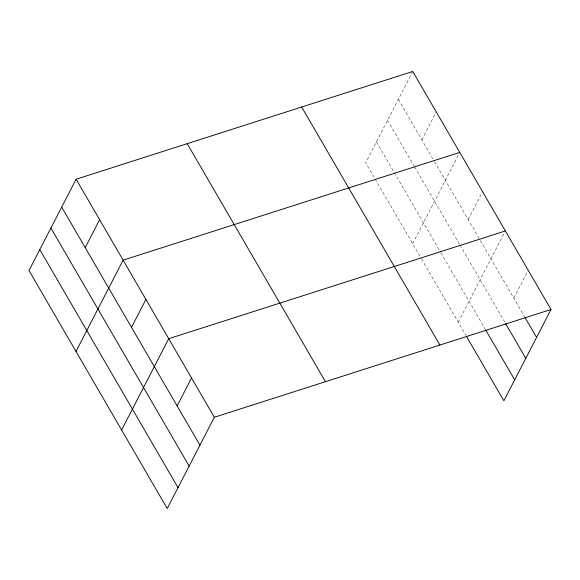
<?xml version="1.0" encoding="UTF-8"?>
<svg xmlns="http://www.w3.org/2000/svg" width="580" height="580" viewBox="0 0 580 580"><rect width="100%" height="100%" fill="white"/><g stroke="black" fill="none" stroke-linecap="round" stroke-linejoin="round"><path stroke-width="0.43" stroke-dasharray="2.9 2.17" d="M412.764 71.463L365.646 162.755L374.687 178.314M421.849 139.86L436.269 111.933M412.648 243.68L459.353 153.192M468.161 219.595L482.575 191.668M458.265 322.226L505.383 230.942M513.779 298.142L528.191 270.215M398.351 99.39L434.05 160.87M434.507 161.646L524.509 316.622M387.563 120.299L414.221 166.213M414.678 166.989L459.607 244.354M460.049 245.123L505.224 322.9M376.442 141.846L440.438 252.032M440.88 252.8L485.155 329.041M375.137 179.09L421.145 258.31M421.595 259.079L465.87 335.312"/><path stroke-width="0.87" d="M76.118 179.227L29 270.512L167.236 508.537L214.354 417.245L551 309.488L412.764 71.463L76.118 179.227L214.354 417.245M85.202 247.617L99.615 219.689M76.002 351.444L123.112 260.159L459.766 152.395M131.508 327.359L145.921 299.425M121.619 429.99L168.729 338.698L505.383 230.942M177.125 405.906L191.545 377.971M551 309.488L503.882 400.773L466.32 336.088M524.958 317.39L536.587 337.415M505.666 323.669L525.792 358.324M485.605 329.81L514.678 379.864M301.673 107.025L439.908 345.049M187.21 143.666L325.445 381.684M61.705 207.154L199.933 445.179M50.909 228.063L189.145 466.081M39.788 249.603L178.024 487.628"/></g></svg>
